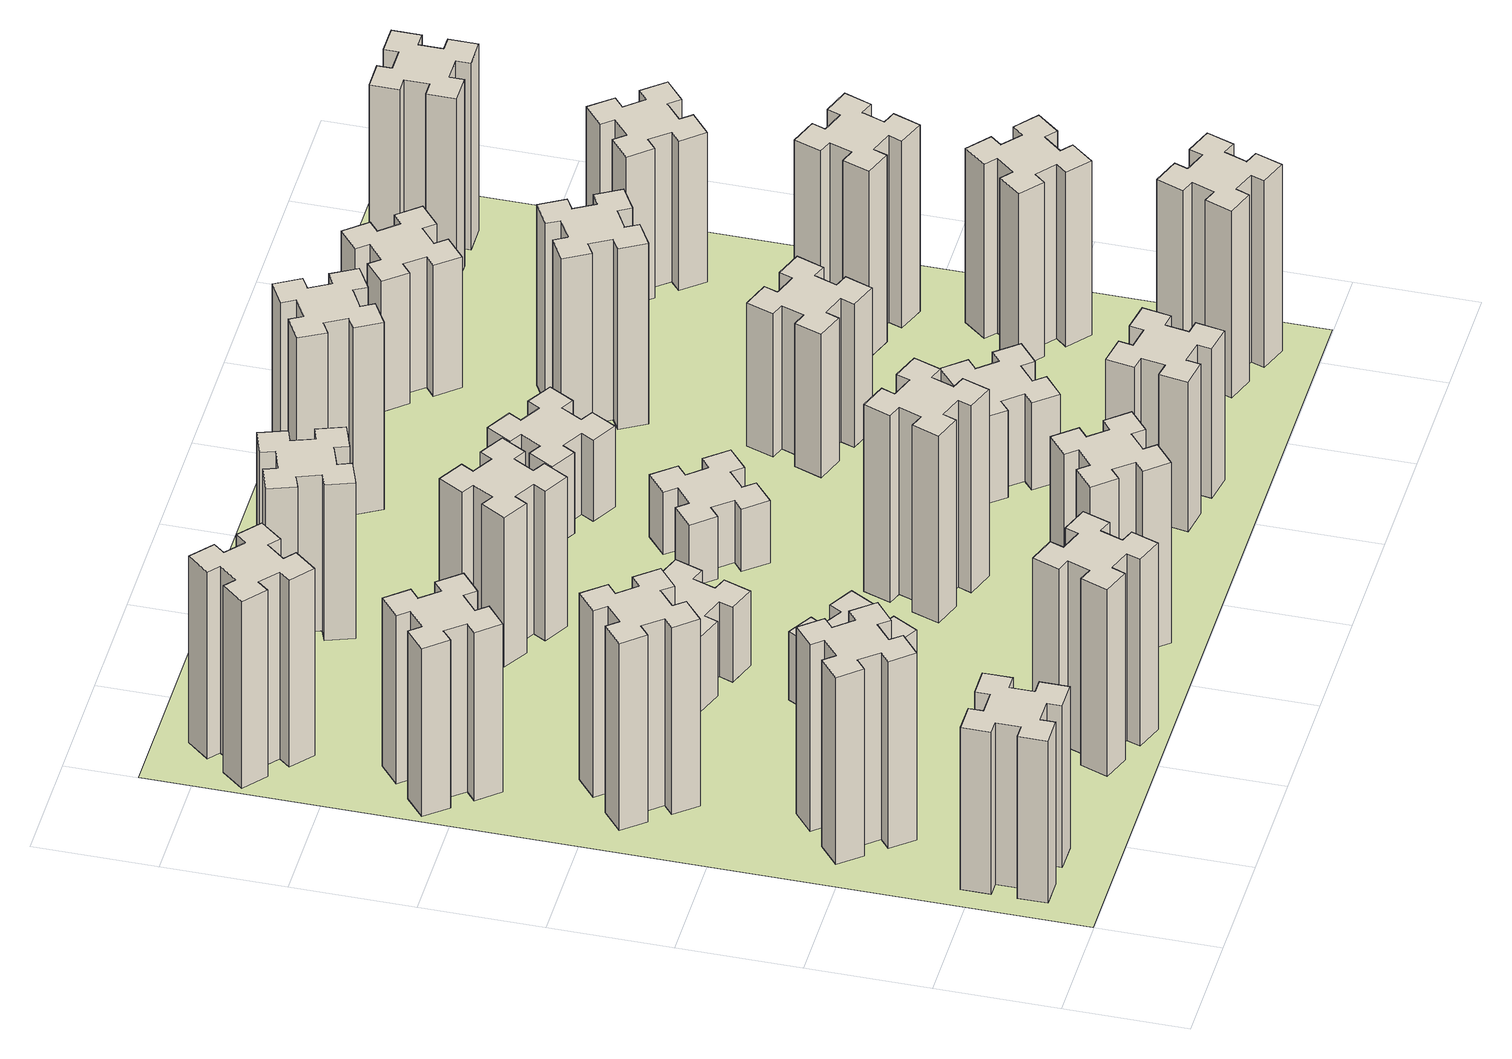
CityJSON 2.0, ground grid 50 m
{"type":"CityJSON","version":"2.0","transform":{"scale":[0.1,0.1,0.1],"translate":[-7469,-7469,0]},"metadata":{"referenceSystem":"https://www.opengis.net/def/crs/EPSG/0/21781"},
"CityObjects":{
"building1":{"type":"Building","attributes":{"class":"1000","function":"1000","usage":"1000","yearOfConstruction":2016,"roofType":"1000","measuredHeight":78,"storeysAboveGround":30,"storeysBelowGround":0},"geometry":[{"type":"Solid","lod":"1","boundaries":[[[[0,1,2,3,4,5,6,7,8,9,10,11,12,13,14,15,16,17,18,19]],[[17,16,20,21]],[[16,15,22,20]],[[15,14,23,22]],[[14,13,24,23]],[[13,12,25,24]],[[12,11,26,25]],[[11,10,27,26]],[[10,9,28,27]],[[9,8,29,28]],[[8,7,30,29]],[[7,6,31,30]],[[6,5,32,31]],[[5,4,33,32]],[[4,3,34,33]],[[3,2,35,34]],[[2,1,36,35]],[[1,0,37,36]],[[0,19,38,37]],[[19,18,39,38]],[[18,17,21,39]],[[24,25,26,27,28,29,30,31,32,33,34,35,36,37,38,39,21,20,22,23]]]]}]},
"building2":{"type":"Building","attributes":{"class":"1000","function":"1000","usage":"1000","yearOfConstruction":2016,"roofType":"1000","measuredHeight":90,"storeysAboveGround":30,"storeysBelowGround":0},"geometry":[{"type":"Solid","lod":"1","boundaries":[[[[40,41,42,43,44,45,46,47,48,49,50,51,52,53,54,55,56,57,58,59]],[[57,56,60,61]],[[56,55,62,60]],[[55,54,63,62]],[[54,53,64,63]],[[53,52,65,64]],[[52,51,66,65]],[[51,50,67,66]],[[50,49,68,67]],[[49,48,69,68]],[[48,47,70,69]],[[47,46,71,70]],[[46,45,72,71]],[[45,44,73,72]],[[44,43,74,73]],[[43,42,75,74]],[[42,41,76,75]],[[41,40,77,76]],[[40,59,78,77]],[[59,58,79,78]],[[58,57,61,79]],[[64,65,66,67,68,69,70,71,72,73,74,75,76,77,78,79,61,60,62,63]]]]}]},
"building3":{"type":"Building","attributes":{"class":"1000","function":"1000","usage":"1000","yearOfConstruction":2016,"roofType":"1000","measuredHeight":90,"storeysAboveGround":30,"storeysBelowGround":0},"geometry":[{"type":"Solid","lod":"1","boundaries":[[[[80,81,82,83,84,85,86,87,88,89,90,91,92,93,94,95,96,97,98,99]],[[97,96,100,101]],[[96,95,102,100]],[[95,94,103,102]],[[94,93,104,103]],[[93,92,105,104]],[[92,91,106,105]],[[91,90,107,106]],[[90,89,108,107]],[[89,88,109,108]],[[88,87,110,109]],[[87,86,111,110]],[[86,85,112,111]],[[85,84,113,112]],[[84,83,114,113]],[[83,82,115,114]],[[82,81,116,115]],[[81,80,117,116]],[[80,99,118,117]],[[99,98,119,118]],[[98,97,101,119]],[[104,105,106,107,108,109,110,111,112,113,114,115,116,117,118,119,101,100,102,103]]]]}]},
"building4":{"type":"Building","attributes":{"class":"1000","function":"1000","usage":"1000","yearOfConstruction":2016,"roofType":"1000","measuredHeight":81,"storeysAboveGround":30,"storeysBelowGround":0},"geometry":[{"type":"Solid","lod":"1","boundaries":[[[[120,121,122,123,124,125,126,127,128,129,130,131,132,133,134,135,136,137,138,139]],[[137,136,140,141]],[[136,135,142,140]],[[135,134,143,142]],[[134,133,144,143]],[[133,132,145,144]],[[132,131,146,145]],[[131,130,147,146]],[[130,129,148,147]],[[129,128,149,148]],[[128,127,150,149]],[[127,126,151,150]],[[126,125,152,151]],[[125,124,153,152]],[[124,123,154,153]],[[123,122,155,154]],[[122,121,156,155]],[[121,120,157,156]],[[120,139,158,157]],[[139,138,159,158]],[[138,137,141,159]],[[144,145,146,147,148,149,150,151,152,153,154,155,156,157,158,159,141,140,142,143]]]]}]},
"building5":{"type":"Building","attributes":{"class":"1000","function":"1000","usage":"1000","yearOfConstruction":2016,"roofType":"1000","measuredHeight":90,"storeysAboveGround":30,"storeysBelowGround":0},"geometry":[{"type":"Solid","lod":"1","boundaries":[[[[160,161,162,163,164,165,166,167,168,169,170,171,172,173,174,175,176,177,178,179]],[[177,176,180,181]],[[176,175,182,180]],[[175,174,183,182]],[[174,173,184,183]],[[173,172,185,184]],[[172,171,186,185]],[[171,170,187,186]],[[170,169,188,187]],[[169,168,189,188]],[[168,167,190,189]],[[167,166,191,190]],[[166,165,192,191]],[[165,164,193,192]],[[164,163,194,193]],[[163,162,195,194]],[[162,161,196,195]],[[161,160,197,196]],[[160,179,198,197]],[[179,178,199,198]],[[178,177,181,199]],[[184,185,186,187,188,189,190,191,192,193,194,195,196,197,198,199,181,180,182,183]]]]}]},
"building6":{"type":"Building","attributes":{"class":"1000","function":"1000","usage":"1000","yearOfConstruction":2016,"roofType":"1000","measuredHeight":90,"storeysAboveGround":30,"storeysBelowGround":0},"geometry":[{"type":"Solid","lod":"1","boundaries":[[[[200,201,202,203,204,205,206,207,208,209,210,211,212,213,214,215,216,217,218,219]],[[217,216,220,221]],[[216,215,222,220]],[[215,214,223,222]],[[214,213,224,223]],[[213,212,225,224]],[[212,211,226,225]],[[211,210,227,226]],[[210,209,228,227]],[[209,208,229,228]],[[208,207,230,229]],[[207,206,231,230]],[[206,205,232,231]],[[205,204,233,232]],[[204,203,234,233]],[[203,202,235,234]],[[202,201,236,235]],[[201,200,237,236]],[[200,219,238,237]],[[219,218,239,238]],[[218,217,221,239]],[[224,225,226,227,228,229,230,231,232,233,234,235,236,237,238,239,221,220,222,223]]]]}]},
"building7":{"type":"Building","attributes":{"class":"1000","function":"1000","usage":"1000","yearOfConstruction":2016,"roofType":"1000","measuredHeight":33,"storeysAboveGround":30,"storeysBelowGround":0},"geometry":[{"type":"Solid","lod":"1","boundaries":[[[[240,241,242,243,244,245,246,247,248,249,250,251,252,253,254,255,256,257,258,259]],[[257,256,260,261]],[[256,255,262,260]],[[255,254,263,262]],[[254,253,264,263]],[[253,252,265,264]],[[252,251,266,265]],[[251,250,267,266]],[[250,249,268,267]],[[249,248,269,268]],[[248,247,270,269]],[[247,246,271,270]],[[246,245,272,271]],[[245,244,273,272]],[[244,243,274,273]],[[243,242,275,274]],[[242,241,276,275]],[[241,240,277,276]],[[240,259,278,277]],[[259,258,279,278]],[[258,257,261,279]],[[264,265,266,267,268,269,270,271,272,273,274,275,276,277,278,279,261,260,262,263]]]]}]},
"building8":{"type":"Building","attributes":{"class":"1000","function":"1000","usage":"1000","yearOfConstruction":2016,"roofType":"1000","measuredHeight":36,"storeysAboveGround":30,"storeysBelowGround":0},"geometry":[{"type":"Solid","lod":"1","boundaries":[[[[280,281,282,283,284,285,286,287,288,289,290,291,292,293,294,295,296,297,298,299]],[[297,296,300,301]],[[296,295,302,300]],[[295,294,303,302]],[[294,293,304,303]],[[293,292,305,304]],[[292,291,306,305]],[[291,290,307,306]],[[290,289,308,307]],[[289,288,309,308]],[[288,287,310,309]],[[287,286,311,310]],[[286,285,312,311]],[[285,284,313,312]],[[284,283,314,313]],[[283,282,315,314]],[[282,281,316,315]],[[281,280,317,316]],[[280,299,318,317]],[[299,298,319,318]],[[298,297,301,319]],[[304,305,306,307,308,309,310,311,312,313,314,315,316,317,318,319,301,300,302,303]]]]}]},
"building9":{"type":"Building","attributes":{"class":"1000","function":"1000","usage":"1000","yearOfConstruction":2016,"roofType":"1000","measuredHeight":87,"storeysAboveGround":30,"storeysBelowGround":0},"geometry":[{"type":"Solid","lod":"1","boundaries":[[[[320,321,322,323,324,325,326,327,328,329,330,331,332,333,334,335,336,337,338,339]],[[337,336,340,341]],[[336,335,342,340]],[[335,334,343,342]],[[334,333,344,343]],[[333,332,345,344]],[[332,331,346,345]],[[331,330,347,346]],[[330,329,348,347]],[[329,328,349,348]],[[328,327,350,349]],[[327,326,351,350]],[[326,325,352,351]],[[325,324,353,352]],[[324,323,354,353]],[[323,322,355,354]],[[322,321,356,355]],[[321,320,357,356]],[[320,339,358,357]],[[339,338,359,358]],[[338,337,341,359]],[[344,345,346,347,348,349,350,351,352,353,354,355,356,357,358,359,341,340,342,343]]]]}]},
"building10":{"type":"Building","attributes":{"class":"1000","function":"1000","usage":"1000","yearOfConstruction":2016,"roofType":"1000","measuredHeight":72,"storeysAboveGround":30,"storeysBelowGround":0},"geometry":[{"type":"Solid","lod":"1","boundaries":[[[[360,361,362,363,364,365,366,367,368,369,370,371,372,373,374,375,376,377,378,379]],[[377,376,380,381]],[[376,375,382,380]],[[375,374,383,382]],[[374,373,384,383]],[[373,372,385,384]],[[372,371,386,385]],[[371,370,387,386]],[[370,369,388,387]],[[369,368,389,388]],[[368,367,390,389]],[[367,366,391,390]],[[366,365,392,391]],[[365,364,393,392]],[[364,363,394,393]],[[363,362,395,394]],[[362,361,396,395]],[[361,360,397,396]],[[360,379,398,397]],[[379,378,399,398]],[[378,377,381,399]],[[384,385,386,387,388,389,390,391,392,393,394,395,396,397,398,399,381,380,382,383]]]]}]},
"building11":{"type":"Building","attributes":{"class":"1000","function":"1000","usage":"1000","yearOfConstruction":2016,"roofType":"1000","measuredHeight":75,"storeysAboveGround":30,"storeysBelowGround":0},"geometry":[{"type":"Solid","lod":"1","boundaries":[[[[400,401,402,403,404,405,406,407,408,409,410,411,412,413,414,415,416,417,418,419]],[[417,416,420,421]],[[416,415,422,420]],[[415,414,423,422]],[[414,413,424,423]],[[413,412,425,424]],[[412,411,426,425]],[[411,410,427,426]],[[410,409,428,427]],[[409,408,429,428]],[[408,407,430,429]],[[407,406,431,430]],[[406,405,432,431]],[[405,404,433,432]],[[404,403,434,433]],[[403,402,435,434]],[[402,401,436,435]],[[401,400,437,436]],[[400,419,438,437]],[[419,418,439,438]],[[418,417,421,439]],[[424,425,426,427,428,429,430,431,432,433,434,435,436,437,438,439,421,420,422,423]]]]}]},
"building12":{"type":"Building","attributes":{"class":"1000","function":"1000","usage":"1000","yearOfConstruction":2016,"roofType":"1000","measuredHeight":90,"storeysAboveGround":30,"storeysBelowGround":0},"geometry":[{"type":"Solid","lod":"1","boundaries":[[[[440,441,442,443,444,445,446,447,448,449,450,451,452,453,454,455,456,457,458,459]],[[457,456,460,461]],[[456,455,462,460]],[[455,454,463,462]],[[454,453,464,463]],[[453,452,465,464]],[[452,451,466,465]],[[451,450,467,466]],[[450,449,468,467]],[[449,448,469,468]],[[448,447,470,469]],[[447,446,471,470]],[[446,445,472,471]],[[445,444,473,472]],[[444,443,474,473]],[[443,442,475,474]],[[442,441,476,475]],[[441,440,477,476]],[[440,459,478,477]],[[459,458,479,478]],[[458,457,461,479]],[[464,465,466,467,468,469,470,471,472,473,474,475,476,477,478,479,461,460,462,463]]]]}]},
"building13":{"type":"Building","attributes":{"class":"1000","function":"1000","usage":"1000","yearOfConstruction":2016,"roofType":"1000","measuredHeight":30,"storeysAboveGround":30,"storeysBelowGround":0},"geometry":[{"type":"Solid","lod":"1","boundaries":[[[[480,481,482,483,484,485,486,487,488,489,490,491,492,493,494,495,496,497,498,499]],[[497,496,500,501]],[[496,495,502,500]],[[495,494,503,502]],[[494,493,504,503]],[[493,492,505,504]],[[492,491,506,505]],[[491,490,507,506]],[[490,489,508,507]],[[489,488,509,508]],[[488,487,510,509]],[[487,486,511,510]],[[486,485,512,511]],[[485,484,513,512]],[[484,483,514,513]],[[483,482,515,514]],[[482,481,516,515]],[[481,480,517,516]],[[480,499,518,517]],[[499,498,519,518]],[[498,497,501,519]],[[504,505,506,507,508,509,510,511,512,513,514,515,516,517,518,519,501,500,502,503]]]]}]},
"building14":{"type":"Building","attributes":{"class":"1000","function":"1000","usage":"1000","yearOfConstruction":2016,"roofType":"1000","measuredHeight":72,"storeysAboveGround":30,"storeysBelowGround":0},"geometry":[{"type":"Solid","lod":"1","boundaries":[[[[520,521,522,523,524,525,526,527,528,529,530,531,532,533,534,535,536,537,538,539]],[[537,536,540,541]],[[536,535,542,540]],[[535,534,543,542]],[[534,533,544,543]],[[533,532,545,544]],[[532,531,546,545]],[[531,530,547,546]],[[530,529,548,547]],[[529,528,549,548]],[[528,527,550,549]],[[527,526,551,550]],[[526,525,552,551]],[[525,524,553,552]],[[524,523,554,553]],[[523,522,555,554]],[[522,521,556,555]],[[521,520,557,556]],[[520,539,558,557]],[[539,538,559,558]],[[538,537,541,559]],[[544,545,546,547,548,549,550,551,552,553,554,555,556,557,558,559,541,540,542,543]]]]}]},
"building15":{"type":"Building","attributes":{"class":"1000","function":"1000","usage":"1000","yearOfConstruction":2016,"roofType":"1000","measuredHeight":39,"storeysAboveGround":30,"storeysBelowGround":0},"geometry":[{"type":"Solid","lod":"1","boundaries":[[[[560,561,562,563,564,565,566,567,568,569,570,571,572,573,574,575,576,577,578,579]],[[577,576,580,581]],[[576,575,582,580]],[[575,574,583,582]],[[574,573,584,583]],[[573,572,585,584]],[[572,571,586,585]],[[571,570,587,586]],[[570,569,588,587]],[[569,568,589,588]],[[568,567,590,589]],[[567,566,591,590]],[[566,565,592,591]],[[565,564,593,592]],[[564,563,594,593]],[[563,562,595,594]],[[562,561,596,595]],[[561,560,597,596]],[[560,579,598,597]],[[579,578,599,598]],[[578,577,581,599]],[[584,585,586,587,588,589,590,591,592,593,594,595,596,597,598,599,581,580,582,583]]]]}]},
"building16":{"type":"Building","attributes":{"class":"1000","function":"1000","usage":"1000","yearOfConstruction":2016,"roofType":"1000","measuredHeight":90,"storeysAboveGround":30,"storeysBelowGround":0},"geometry":[{"type":"Solid","lod":"1","boundaries":[[[[600,601,602,603,604,605,606,607,608,609,610,611,612,613,614,615,616,617,618,619]],[[617,616,620,621]],[[616,615,622,620]],[[615,614,623,622]],[[614,613,624,623]],[[613,612,625,624]],[[612,611,626,625]],[[611,610,627,626]],[[610,609,628,627]],[[609,608,629,628]],[[608,607,630,629]],[[607,606,631,630]],[[606,605,632,631]],[[605,604,633,632]],[[604,603,634,633]],[[603,602,635,634]],[[602,601,636,635]],[[601,600,637,636]],[[600,619,638,637]],[[619,618,639,638]],[[618,617,621,639]],[[624,625,626,627,628,629,630,631,632,633,634,635,636,637,638,639,621,620,622,623]]]]}]},
"building17":{"type":"Building","attributes":{"class":"1000","function":"1000","usage":"1000","yearOfConstruction":2016,"roofType":"1000","measuredHeight":42,"storeysAboveGround":30,"storeysBelowGround":0},"geometry":[{"type":"Solid","lod":"1","boundaries":[[[[640,641,642,643,644,645,646,647,648,649,650,651,652,653,654,655,656,657,658,659]],[[657,656,660,661]],[[656,655,662,660]],[[655,654,663,662]],[[654,653,664,663]],[[653,652,665,664]],[[652,651,666,665]],[[651,650,667,666]],[[650,649,668,667]],[[649,648,669,668]],[[648,647,670,669]],[[647,646,671,670]],[[646,645,672,671]],[[645,644,673,672]],[[644,643,674,673]],[[643,642,675,674]],[[642,641,676,675]],[[641,640,677,676]],[[640,659,678,677]],[[659,658,679,678]],[[658,657,661,679]],[[664,665,666,667,668,669,670,671,672,673,674,675,676,677,678,679,661,660,662,663]]]]}]},
"building18":{"type":"Building","attributes":{"class":"1000","function":"1000","usage":"1000","yearOfConstruction":2016,"roofType":"1000","measuredHeight":69,"storeysAboveGround":30,"storeysBelowGround":0},"geometry":[{"type":"Solid","lod":"1","boundaries":[[[[680,681,682,683,684,685,686,687,688,689,690,691,692,693,694,695,696,697,698,699]],[[697,696,700,701]],[[696,695,702,700]],[[695,694,703,702]],[[694,693,704,703]],[[693,692,705,704]],[[692,691,706,705]],[[691,690,707,706]],[[690,689,708,707]],[[689,688,709,708]],[[688,687,710,709]],[[687,686,711,710]],[[686,685,712,711]],[[685,684,713,712]],[[684,683,714,713]],[[683,682,715,714]],[[682,681,716,715]],[[681,680,717,716]],[[680,699,718,717]],[[699,698,719,718]],[[698,697,701,719]],[[704,705,706,707,708,709,710,711,712,713,714,715,716,717,718,719,701,700,702,703]]]]}]},
"building19":{"type":"Building","attributes":{"class":"1000","function":"1000","usage":"1000","yearOfConstruction":2016,"roofType":"1000","measuredHeight":87,"storeysAboveGround":30,"storeysBelowGround":0},"geometry":[{"type":"Solid","lod":"1","boundaries":[[[[720,721,722,723,724,725,726,727,728,729,730,731,732,733,734,735,736,737,738,739]],[[737,736,740,741]],[[736,735,742,740]],[[735,734,743,742]],[[734,733,744,743]],[[733,732,745,744]],[[732,731,746,745]],[[731,730,747,746]],[[730,729,748,747]],[[729,728,749,748]],[[728,727,750,749]],[[727,726,751,750]],[[726,725,752,751]],[[725,724,753,752]],[[724,723,754,753]],[[723,722,755,754]],[[722,721,756,755]],[[721,720,757,756]],[[720,739,758,757]],[[739,738,759,758]],[[738,737,741,759]],[[744,745,746,747,748,749,750,751,752,753,754,755,756,757,758,759,741,740,742,743]]]]}]},
"building20":{"type":"Building","attributes":{"class":"1000","function":"1000","usage":"1000","yearOfConstruction":2016,"roofType":"1000","measuredHeight":90,"storeysAboveGround":30,"storeysBelowGround":0},"geometry":[{"type":"Solid","lod":"1","boundaries":[[[[760,761,762,763,764,765,766,767,768,769,770,771,772,773,774,775,776,777,778,779]],[[777,776,780,781]],[[776,775,782,780]],[[775,774,783,782]],[[774,773,784,783]],[[773,772,785,784]],[[772,771,786,785]],[[771,770,787,786]],[[770,769,788,787]],[[769,768,789,788]],[[768,767,790,789]],[[767,766,791,790]],[[766,765,792,791]],[[765,764,793,792]],[[764,763,794,793]],[[763,762,795,794]],[[762,761,796,795]],[[761,760,797,796]],[[760,779,798,797]],[[779,778,799,798]],[[778,777,781,799]],[[784,785,786,787,788,789,790,791,792,793,794,795,796,797,798,799,781,780,782,783]]]]}]},
"building21":{"type":"Building","attributes":{"class":"1000","function":"1000","usage":"1000","yearOfConstruction":2016,"roofType":"1000","measuredHeight":63,"storeysAboveGround":30,"storeysBelowGround":0},"geometry":[{"type":"Solid","lod":"1","boundaries":[[[[800,801,802,803,804,805,806,807,808,809,810,811,812,813,814,815,816,817,818,819]],[[817,816,820,821]],[[816,815,822,820]],[[815,814,823,822]],[[814,813,824,823]],[[813,812,825,824]],[[812,811,826,825]],[[811,810,827,826]],[[810,809,828,827]],[[809,808,829,828]],[[808,807,830,829]],[[807,806,831,830]],[[806,805,832,831]],[[805,804,833,832]],[[804,803,834,833]],[[803,802,835,834]],[[802,801,836,835]],[[801,800,837,836]],[[800,819,838,837]],[[819,818,839,838]],[[818,817,821,839]],[[824,825,826,827,828,829,830,831,832,833,834,835,836,837,838,839,821,820,822,823]]]]}]},
"building22":{"type":"Building","attributes":{"class":"1000","function":"1000","usage":"1000","yearOfConstruction":2016,"roofType":"1000","measuredHeight":84,"storeysAboveGround":30,"storeysBelowGround":0},"geometry":[{"type":"Solid","lod":"1","boundaries":[[[[840,841,842,843,844,845,846,847,848,849,850,851,852,853,854,855,856,857,858,859]],[[857,856,860,861]],[[856,855,862,860]],[[855,854,863,862]],[[854,853,864,863]],[[853,852,865,864]],[[852,851,866,865]],[[851,850,867,866]],[[850,849,868,867]],[[849,848,869,868]],[[848,847,870,869]],[[847,846,871,870]],[[846,845,872,871]],[[845,844,873,872]],[[844,843,874,873]],[[843,842,875,874]],[[842,841,876,875]],[[841,840,877,876]],[[840,859,878,877]],[[859,858,879,878]],[[858,857,861,879]],[[864,865,866,867,868,869,870,871,872,873,874,875,876,877,878,879,861,860,862,863]]]]}]},
"building23":{"type":"Building","attributes":{"class":"1000","function":"1000","usage":"1000","yearOfConstruction":2016,"roofType":"1000","measuredHeight":90,"storeysAboveGround":30,"storeysBelowGround":0},"geometry":[{"type":"Solid","lod":"1","boundaries":[[[[880,881,882,883,884,885,886,887,888,889,890,891,892,893,894,895,896,897,898,899]],[[897,896,900,901]],[[896,895,902,900]],[[895,894,903,902]],[[894,893,904,903]],[[893,892,905,904]],[[892,891,906,905]],[[891,890,907,906]],[[890,889,908,907]],[[889,888,909,908]],[[888,887,910,909]],[[887,886,911,910]],[[886,885,912,911]],[[885,884,913,912]],[[884,883,914,913]],[[883,882,915,914]],[[882,881,916,915]],[[881,880,917,916]],[[880,899,918,917]],[[899,898,919,918]],[[898,897,901,919]],[[904,905,906,907,908,909,910,911,912,913,914,915,916,917,918,919,901,900,902,903]]]]}]},
"building24":{"type":"Building","attributes":{"class":"1000","function":"1000","usage":"1000","yearOfConstruction":2016,"roofType":"1000","measuredHeight":72,"storeysAboveGround":30,"storeysBelowGround":0},"geometry":[{"type":"Solid","lod":"1","boundaries":[[[[920,921,922,923,924,925,926,927,928,929,930,931,932,933,934,935,936,937,938,939]],[[937,936,940,941]],[[936,935,942,940]],[[935,934,943,942]],[[934,933,944,943]],[[933,932,945,944]],[[932,931,946,945]],[[931,930,947,946]],[[930,929,948,947]],[[929,928,949,948]],[[928,927,950,949]],[[927,926,951,950]],[[926,925,952,951]],[[925,924,953,952]],[[924,923,954,953]],[[923,922,955,954]],[[922,921,956,955]],[[921,920,957,956]],[[920,939,958,957]],[[939,938,959,958]],[[938,937,941,959]],[[944,945,946,947,948,949,950,951,952,953,954,955,956,957,958,959,941,940,942,943]]]]}]},
"building25":{"type":"Building","attributes":{"class":"1000","function":"1000","usage":"1000","yearOfConstruction":2016,"roofType":"1000","measuredHeight":90,"storeysAboveGround":30,"storeysBelowGround":0},"geometry":[{"type":"Solid","lod":"1","boundaries":[[[[960,961,962,963,964,965,966,967,968,969,970,971,972,973,974,975,976,977,978,979]],[[977,976,980,981]],[[976,975,982,980]],[[975,974,983,982]],[[974,973,984,983]],[[973,972,985,984]],[[972,971,986,985]],[[971,970,987,986]],[[970,969,988,987]],[[969,968,989,988]],[[968,967,990,989]],[[967,966,991,990]],[[966,965,992,991]],[[965,964,993,992]],[[964,963,994,993]],[[963,962,995,994]],[[962,961,996,995]],[[961,960,997,996]],[[960,979,998,997]],[[979,978,999,998]],[[978,977,981,999]],[[984,985,986,987,988,989,990,991,992,993,994,995,996,997,998,999,981,980,982,983]]]]}]},
"landuse1":{"type":"LandUse","attributes":{"name":"plot1","function":"1010"},"geometry":[{"type":"MultiSurface","lod":"1","boundaries":[[[1000,1001,1002,1003]]]}]}
},
"vertices":[
[165,425,0],[165,325,0],[105,325,0],[105,205,0],[225,205,0],[225,265,0],[325,265,0],[325,205,0],[445,205,0],[445,325,0],[385,325,0],[385,425,0],[445,425,0],[445,545,0],[325,545,0],[325,485,0],[225,485,0],[225,545,0],[105,545,0],[105,425,0],[225,485,780],[225,545,780],[325,485,780],[325,545,780],[445,545,780],[445,425,780],[385,425,780],[385,325,780],[445,325,780],[445,205,780],[325,205,780],[325,265,780],[225,265,780],[225,205,780],[105,205,780],[105,325,780],[165,325,780],[165,425,780],[105,425,780],[105,545,780],
[492,1048,0],[427,1124,0],[473,1163,0],[396,1255,0],[304,1178,0],[343,1132,0],[266,1067,0],[228,1113,0],[136,1036,0],[213,944,0],[259,983,0],[323,906,0],[277,868,0],[354,776,0],[446,853,0],[408,899,0],[484,963,0],[523,917,0],[615,994,0],[538,1086,0],[484,963,900],[523,917,900],[408,899,900],[446,853,900],[354,776,900],[277,868,900],[323,906,900],[259,983,900],[213,944,900],[136,1036,900],[228,1113,900],[266,1067,900],[343,1132,900],[304,1178,900],[396,1255,900],[473,1163,900],[427,1124,900],[492,1048,900],[538,1086,900],[615,994,900],
[492,1888,0],[427,1964,0],[473,2003,0],[396,2095,0],[304,2018,0],[343,1972,0],[266,1907,0],[228,1953,0],[136,1876,0],[213,1784,0],[259,1823,0],[323,1746,0],[277,1708,0],[354,1616,0],[446,1693,0],[408,1739,0],[484,1803,0],[523,1757,0],[615,1834,0],[538,1926,0],[484,1803,900],[523,1757,900],[408,1739,900],[446,1693,900],[354,1616,900],[277,1708,900],[323,1746,900],[259,1823,900],[213,1784,900],[136,1876,900],[228,1953,900],[266,1907,900],[343,1972,900],[304,2018,900],[396,2095,900],[473,2003,900],[427,1964,900],[492,1888,900],[538,1926,900],[615,1834,900],
[243,2712,0],[166,2647,0],[128,2693,0],[36,2616,0],[113,2524,0],[159,2563,0],[223,2486,0],[177,2448,0],[254,2356,0],[346,2433,0],[308,2479,0],[384,2543,0],[423,2497,0],[515,2574,0],[438,2666,0],[392,2628,0],[327,2704,0],[373,2743,0],[296,2835,0],[204,2758,0],[327,2704,810],[373,2743,810],[392,2628,810],[438,2666,810],[515,2574,810],[423,2497,810],[384,2543,810],[308,2479,810],[346,2433,810],[254,2356,810],[177,2448,810],[223,2486,810],[159,2563,810],[113,2524,810],[36,2616,810],[128,2693,810],[166,2647,810],[243,2712,810],[204,2758,810],[296,2835,810],
[1029,360,0],[995,266,0],[939,287,0],[897,174,0],[1010,133,0],[1031,189,0],[1125,155,0],[1104,99,0],[1217,57,0],[1258,170,0],[1202,191,0],[1236,285,0],[1292,264,0],[1333,377,0],[1220,418,0],[1200,362,0],[1106,396,0],[1127,452,0],[1014,493,0],[973,380,0],[1106,396,900],[1127,452,900],[1200,362,900],[1220,418,900],[1333,377,900],[1292,264,900],[1236,285,900],[1202,191,900],[1258,170,900],[1217,57,900],[1104,99,900],[1125,155,900],[1031,189,900],[1010,133,900],[897,174,900],[939,287,900],[995,266,900],[1029,360,900],[973,380,900],[1014,493,900],
[384,3387,0],[308,3452,0],[346,3498,0],[254,3575,0],[177,3483,0],[223,3444,0],[159,3368,0],[113,3406,0],[36,3314,0],[128,3237,0],[166,3283,0],[243,3219,0],[204,3173,0],[296,3096,0],[373,3188,0],[327,3226,0],[392,3303,0],[438,3264,0],[515,3356,0],[423,3433,0],[392,3303,900],[438,3264,900],[327,3226,900],[373,3188,900],[296,3096,900],[204,3173,900],[243,3219,900],[166,3283,900],[128,3237,900],[36,3314,900],[113,3406,900],[159,3368,900],[223,3444,900],[177,3483,900],[254,3575,900],[346,3498,900],[308,3452,900],[384,3387,900],[423,3433,900],[515,3356,900],
[1186,1117,0],[1236,1204,0],[1288,1174,0],[1348,1278,0],[1244,1338,0],[1214,1286,0],[1127,1336,0],[1157,1388,0],[1053,1448,0],[993,1344,0],[1045,1314,0],[995,1227,0],[943,1257,0],[883,1153,0],[987,1093,0],[1017,1145,0],[1104,1095,0],[1074,1043,0],[1178,983,0],[1238,1087,0],[1104,1095,330],[1074,1043,330],[1017,1145,330],[987,1093,330],[883,1153,330],[943,1257,330],[995,1227,330],[1045,1314,330],[993,1344,330],[1053,1448,330],[1157,1388,330],[1127,1336,330],[1214,1286,330],[1244,1338,330],[1348,1278,330],[1288,1174,330],[1236,1204,330],[1186,1117,330],[1238,1087,330],[1178,983,330],
[1202,1771,0],[1236,1865,0],[1292,1844,0],[1333,1957,0],[1220,1998,0],[1200,1942,0],[1106,1976,0],[1127,2032,0],[1014,2073,0],[973,1960,0],[1029,1940,0],[995,1846,0],[939,1867,0],[897,1754,0],[1010,1713,0],[1031,1769,0],[1125,1735,0],[1104,1679,0],[1217,1637,0],[1258,1750,0],[1125,1735,360],[1104,1679,360],[1031,1769,360],[1010,1713,360],[897,1754,360],[939,1867,360],[995,1846,360],[1029,1940,360],[973,1960,360],[1014,2073,360],[1127,2032,360],[1106,1976,360],[1200,1942,360],[1220,1998,360],[1333,1957,360],[1292,1844,360],[1236,1865,360],[1202,1771,360],[1258,1750,360],[1217,1637,360],
[1639,343,0],[1703,266,0],[1657,228,0],[1734,136,0],[1826,213,0],[1788,259,0],[1864,323,0],[1903,277,0],[1995,354,0],[1918,446,0],[1872,408,0],[1807,484,0],[1853,523,0],[1776,615,0],[1684,538,0],[1723,492,0],[1646,427,0],[1608,473,0],[1516,396,0],[1593,304,0],[1646,427,870],[1608,473,870],[1723,492,870],[1684,538,870],[1776,615,870],[1853,523,870],[1807,484,870],[1872,408,870],[1918,446,870],[1995,354,870],[1903,277,870],[1864,323,870],[1788,259,870],[1826,213,870],[1734,136,870],[1657,228,870],[1703,266,870],[1639,343,870],[1593,304,870],[1516,396,870],
[1314,2666,0],[1227,2716,0],[1257,2768,0],[1153,2828,0],[1093,2724,0],[1145,2694,0],[1095,2607,0],[1043,2637,0],[983,2533,0],[1087,2473,0],[1117,2525,0],[1204,2475,0],[1174,2423,0],[1278,2363,0],[1338,2467,0],[1286,2497,0],[1336,2584,0],[1388,2554,0],[1448,2658,0],[1344,2718,0],[1336,2584,720],[1388,2554,720],[1286,2497,720],[1338,2467,720],[1278,2363,720],[1174,2423,720],[1204,2475,720],[1117,2525,720],[1087,2473,720],[983,2533,720],[1043,2637,720],[1095,2607,720],[1145,2694,720],[1093,2724,720],[1153,2828,720],[1257,2768,720],[1227,2716,720],[1314,2666,720],[1344,2718,720],[1448,2658,720],
[1125,3456,0],[1031,3422,0],[1010,3478,0],[897,3437,0],[939,3324,0],[995,3345,0],[1029,3251,0],[973,3230,0],[1014,3117,0],[1127,3159,0],[1106,3215,0],[1200,3249,0],[1220,3193,0],[1333,3234,0],[1292,3347,0],[1236,3326,0],[1202,3420,0],[1258,3440,0],[1217,3553,0],[1104,3512,0],[1202,3420,750],[1258,3440,750],[1236,3326,750],[1292,3347,750],[1333,3234,750],[1220,3193,750],[1200,3249,750],[1106,3215,750],[1127,3159,750],[1014,3117,750],[973,3230,750],[1029,3251,750],[995,3345,750],[939,3324,750],[897,3437,750],[1010,3478,750],[1031,3422,750],[1125,3456,750],[1104,3512,750],[1217,3553,750],
[1769,1200,0],[1735,1106,0],[1679,1127,0],[1637,1014,0],[1750,973,0],[1771,1029,0],[1865,995,0],[1844,939,0],[1957,897,0],[1998,1010,0],[1942,1031,0],[1976,1125,0],[2032,1104,0],[2073,1217,0],[1960,1258,0],[1940,1202,0],[1846,1236,0],[1867,1292,0],[1754,1333,0],[1713,1220,0],[1846,1236,900],[1867,1292,900],[1940,1202,900],[1960,1258,900],[2073,1217,900],[2032,1104,900],[1976,1125,900],[1942,1031,900],[1998,1010,900],[1957,897,900],[1844,939,900],[1865,995,900],[1771,1029,900],[1750,973,900],[1637,1014,900],[1679,1127,900],[1735,1106,900],[1769,1200,900],[1713,1220,900],[1754,1333,900],
[1972,1988,0],[1907,2064,0],[1953,2103,0],[1876,2195,0],[1784,2118,0],[1823,2072,0],[1746,2007,0],[1708,2053,0],[1616,1976,0],[1693,1884,0],[1739,1923,0],[1803,1846,0],[1757,1808,0],[1834,1716,0],[1926,1793,0],[1888,1839,0],[1964,1903,0],[2003,1857,0],[2095,1934,0],[2018,2026,0],[1964,1903,300],[2003,1857,300],[1888,1839,300],[1926,1793,300],[1834,1716,300],[1757,1808,300],[1803,1846,300],[1739,1923,300],[1693,1884,300],[1616,1976,300],[1708,2053,300],[1746,2007,300],[1823,2072,300],[1784,2118,300],[1876,2195,300],[1953,2103,300],[1907,2064,300],[1972,1988,300],[2018,2026,300],[2095,1934,300],
[2496,444,0],[2478,345,0],[2419,356,0],[2398,237,0],[2517,217,0],[2527,276,0],[2625,258,0],[2615,199,0],[2733,178,0],[2754,297,0],[2695,307,0],[2712,405,0],[2771,395,0],[2792,513,0],[2674,534,0],[2664,475,0],[2565,492,0],[2576,551,0],[2457,572,0],[2437,454,0],[2565,492,720],[2576,551,720],[2664,475,720],[2674,534,720],[2792,513,720],[2771,395,720],[2712,405,720],[2695,307,720],[2754,297,720],[2733,178,720],[2615,199,720],[2625,258,720],[2527,276,720],[2517,217,720],[2398,237,720],[2419,356,720],[2478,345,720],[2496,444,720],[2437,454,720],[2457,572,720],
[2026,2497,0],[2076,2584,0],[2128,2554,0],[2188,2658,0],[2084,2718,0],[2054,2666,0],[1967,2716,0],[1997,2768,0],[1893,2828,0],[1833,2724,0],[1885,2694,0],[1835,2607,0],[1783,2637,0],[1723,2533,0],[1827,2473,0],[1857,2525,0],[1944,2475,0],[1914,2423,0],[2018,2363,0],[2078,2467,0],[1944,2475,390],[1914,2423,390],[1857,2525,390],[1827,2473,390],[1723,2533,390],[1783,2637,390],[1835,2607,390],[1885,2694,390],[1833,2724,390],[1893,2828,390],[1997,2768,390],[1967,2716,390],[2054,2666,390],[2084,2718,390],[2188,2658,390],[2128,2554,390],[2076,2584,390],[2026,2497,390],[2078,2467,390],[2018,2363,390],
[1844,3556,0],[1757,3506,0],[1727,3558,0],[1623,3498,0],[1683,3394,0],[1735,3424,0],[1785,3337,0],[1733,3307,0],[1793,3203,0],[1897,3263,0],[1867,3315,0],[1954,3365,0],[1984,3313,0],[2088,3373,0],[2028,3477,0],[1976,3447,0],[1926,3534,0],[1978,3564,0],[1918,3668,0],[1814,3608,0],[1926,3534,900],[1978,3564,900],[1976,3447,900],[2028,3477,900],[2088,3373,900],[1984,3313,900],[1954,3365,900],[1867,3315,900],[1897,3263,900],[1793,3203,900],[1733,3307,900],[1785,3337,900],[1735,3424,900],[1683,3394,900],[1623,3498,900],[1727,3558,900],[1757,3506,900],[1844,3556,900],[1814,3608,900],[1918,3668,900],
[2563,1132,0],[2486,1067,0],[2448,1113,0],[2356,1036,0],[2433,944,0],[2479,983,0],[2543,906,0],[2497,868,0],[2574,776,0],[2666,853,0],[2628,899,0],[2704,963,0],[2743,917,0],[2835,994,0],[2758,1086,0],[2712,1048,0],[2647,1124,0],[2693,1163,0],[2616,1255,0],[2524,1178,0],[2647,1124,420],[2693,1163,420],[2712,1048,420],[2758,1086,420],[2835,994,420],[2743,917,420],[2704,963,420],[2628,899,420],[2666,853,420],[2574,776,420],[2497,868,420],[2543,906,420],[2479,983,420],[2433,944,420],[2356,1036,420],[2448,1113,420],[2486,1067,420],[2563,1132,420],[2524,1178,420],[2616,1255,420],
[2682,1671,0],[2716,1765,0],[2772,1744,0],[2813,1857,0],[2700,1898,0],[2680,1842,0],[2586,1876,0],[2607,1932,0],[2494,1973,0],[2453,1860,0],[2509,1840,0],[2475,1746,0],[2419,1767,0],[2377,1654,0],[2490,1613,0],[2511,1669,0],[2605,1635,0],[2584,1579,0],[2697,1537,0],[2738,1650,0],[2605,1635,690],[2584,1579,690],[2511,1669,690],[2490,1613,690],[2377,1654,690],[2419,1767,690],[2475,1746,690],[2509,1840,690],[2453,1860,690],[2494,1973,690],[2607,1932,690],[2586,1876,690],[2680,1842,690],[2700,1898,690],[2813,1857,690],[2772,1744,690],[2716,1765,690],[2682,1671,690],[2738,1650,690],[2697,1537,690],
[2475,2584,0],[2525,2497,0],[2473,2467,0],[2533,2363,0],[2637,2423,0],[2607,2475,0],[2694,2525,0],[2724,2473,0],[2828,2533,0],[2768,2637,0],[2716,2607,0],[2666,2694,0],[2718,2724,0],[2658,2828,0],[2554,2768,0],[2584,2716,0],[2497,2666,0],[2467,2718,0],[2363,2658,0],[2423,2554,0],[2497,2666,870],[2467,2718,870],[2584,2716,870],[2554,2768,870],[2658,2828,870],[2718,2724,870],[2666,2694,870],[2716,2607,870],[2768,2637,870],[2828,2533,870],[2724,2473,870],[2694,2525,870],[2607,2475,870],[2637,2423,870],[2533,2363,870],[2473,2467,870],[2525,2497,870],[2475,2584,870],[2423,2554,870],[2363,2658,870],
[3520,462,0],[3426,496,0],[3447,552,0],[3334,593,0],[3293,480,0],[3349,460,0],[3315,366,0],[3259,387,0],[3217,274,0],[3330,233,0],[3351,289,0],[3445,255,0],[3424,199,0],[3537,157,0],[3578,270,0],[3522,291,0],[3556,385,0],[3612,364,0],[3653,477,0],[3540,518,0],[3556,385,900],[3612,364,900],[3522,291,900],[3578,270,900],[3537,157,900],[3424,199,900],[3445,255,900],[3351,289,900],[3330,233,900],[3217,274,900],[3259,387,900],[3315,366,900],[3349,460,900],[3293,480,900],[3334,593,900],[3447,552,900],[3426,496,900],[3520,462,900],[3540,518,900],[3653,477,900],
[2712,3368,0],[2647,3444,0],[2693,3483,0],[2616,3575,0],[2524,3498,0],[2563,3452,0],[2486,3387,0],[2448,3433,0],[2356,3356,0],[2433,3264,0],[2479,3303,0],[2543,3226,0],[2497,3188,0],[2574,3096,0],[2666,3173,0],[2628,3219,0],[2704,3283,0],[2743,3237,0],[2835,3314,0],[2758,3406,0],[2704,3283,630],[2743,3237,630],[2628,3219,630],[2666,3173,630],[2574,3096,630],[2497,3188,630],[2543,3226,630],[2479,3303,630],[2433,3264,630],[2356,3356,630],[2448,3433,630],[2486,3387,630],[2563,3452,630],[2524,3498,630],[2616,3575,630],[2693,3483,630],[2647,3444,630],[2712,3368,630],[2758,3406,630],[2835,3314,630],
[3487,1006,0],[3552,1083,0],[3598,1044,0],[3675,1136,0],[3583,1213,0],[3544,1167,0],[3468,1232,0],[3506,1278,0],[3414,1355,0],[3337,1263,0],[3383,1224,0],[3319,1148,0],[3273,1186,0],[3196,1094,0],[3288,1017,0],[3326,1063,0],[3403,999,0],[3364,953,0],[3456,876,0],[3533,968,0],[3403,999,840],[3364,953,840],[3326,1063,840],[3288,1017,840],[3196,1094,840],[3273,1186,840],[3319,1148,840],[3383,1224,840],[3337,1263,840],[3414,1355,840],[3506,1278,840],[3468,1232,840],[3544,1167,840],[3583,1213,840],[3675,1136,840],[3598,1044,840],[3552,1083,840],[3487,1006,840],[3533,968,840],[3456,876,840],
[3420,1842,0],[3326,1876,0],[3347,1932,0],[3234,1973,0],[3193,1860,0],[3249,1840,0],[3215,1746,0],[3159,1767,0],[3117,1654,0],[3230,1613,0],[3251,1669,0],[3345,1635,0],[3324,1579,0],[3437,1537,0],[3478,1650,0],[3422,1671,0],[3456,1765,0],[3512,1744,0],[3553,1857,0],[3440,1898,0],[3456,1765,900],[3512,1744,900],[3422,1671,900],[3478,1650,900],[3437,1537,900],[3324,1579,900],[3345,1635,900],[3251,1669,900],[3230,1613,900],[3117,1654,900],[3159,1767,900],[3215,1746,900],[3249,1840,900],[3193,1860,900],[3234,1973,900],[3347,1932,900],[3326,1876,900],[3420,1842,900],[3440,1898,900],[3553,1857,900],
[3319,2563,0],[3383,2486,0],[3337,2448,0],[3414,2356,0],[3506,2433,0],[3468,2479,0],[3544,2543,0],[3583,2497,0],[3675,2574,0],[3598,2666,0],[3552,2628,0],[3487,2704,0],[3533,2743,0],[3456,2835,0],[3364,2758,0],[3403,2712,0],[3326,2647,0],[3288,2693,0],[3196,2616,0],[3273,2524,0],[3326,2647,720],[3288,2693,720],[3403,2712,720],[3364,2758,720],[3456,2835,720],[3533,2743,720],[3487,2704,720],[3552,2628,720],[3598,2666,720],[3675,2574,720],[3583,2497,720],[3544,2543,720],[3468,2479,720],[3506,2433,720],[3414,2356,720],[3337,2448,720],[3383,2486,720],[3319,2563,720],[3273,2524,720],[3196,2616,720],
[3285,3325,0],[3385,3325,0],[3385,3265,0],[3505,3265,0],[3505,3385,0],[3445,3385,0],[3445,3485,0],[3505,3485,0],[3505,3605,0],[3385,3605,0],[3385,3545,0],[3285,3545,0],[3285,3605,0],[3165,3605,0],[3165,3485,0],[3225,3485,0],[3225,3385,0],[3165,3385,0],[3165,3265,0],[3285,3265,0],[3225,3385,900],[3165,3385,900],[3225,3485,900],[3165,3485,900],[3165,3605,900],[3285,3605,900],[3285,3545,900],[3385,3545,900],[3385,3605,900],[3505,3605,900],[3505,3485,900],[3445,3485,900],[3445,3385,900],[3505,3385,900],[3505,3265,900],[3385,3265,900],[3385,3325,900],[3285,3325,900],[3285,3265,900],[3165,3265,900],
[5,3705,0],[3705,3705,0],[3705,5,0],[5,5,0]
]}
